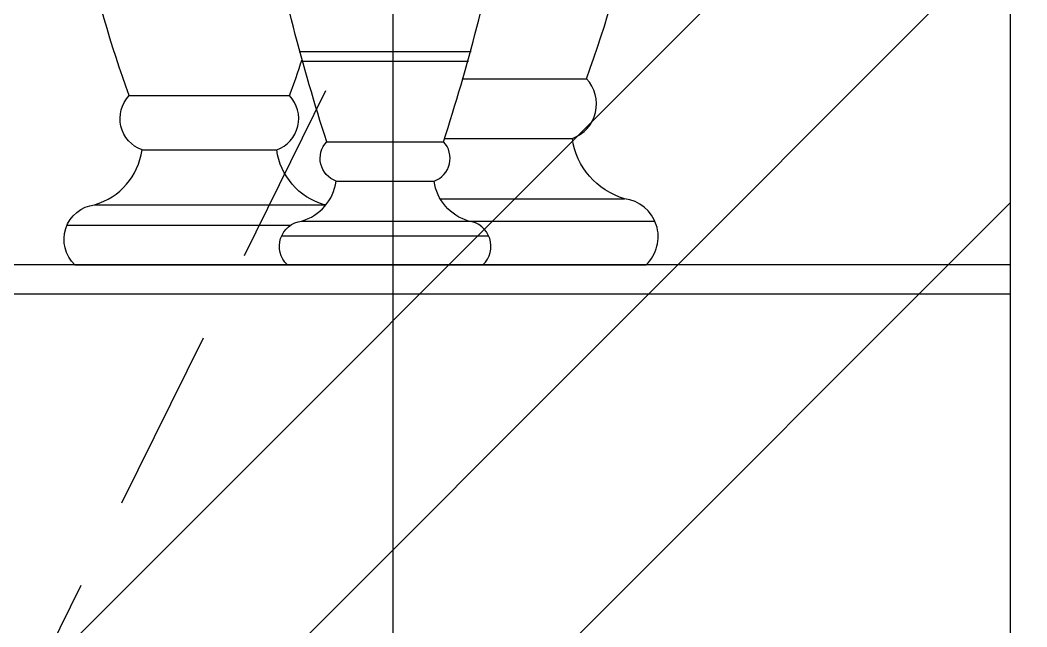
# Model space of a CAD drawing. Extents: x 373 to 3470, y 2650 to 6408.
# Drawn here: x 2747.3 to 3021, y 3777.8 to 3942.6 of the extents above; entities that cross this region are included whole.
import ezdxf

# ---------------------------------------------------------------- set-up
doc = ezdxf.new("R2010")
doc.units = 0
doc.header["$LTSCALE"] = 10
doc.header["$MEASUREMENT"] = 0
doc.linetypes.add('DASHED', pattern=[0.75, 0.5, -0.25])
for name, color, linetype in [('3', 3, 'CONTINUOUS'), ('4', 4, 'CONTINUOUS'), ('7', 7, 'CONTINUOUS'), ('BH', 3, 'CONTINUOUS'), ('TEXT', 3, 'CONTINUOUS')]:
    doc.layers.add(name, color=color, linetype=linetype)

msp = doc.modelspace()

# ---------------------------------------------------------------- hatches: boundary and pattern name
at = {"layer": 'BH'}
h = msp.add_hatch(dxfattribs=at)
h.set_pattern_fill('AR-RROOF', color=256, scale=400, angle=45, style=0)
h.set_pattern_definition([(45, (-4251.93, 4617.8), (339.411, 905.097), [6000, -800, 2000, -400]), (45, (-4017.17, 5135.4), (-659.024, 93.34), [1200, -132, 2400, -300]), (45, (-4350.92, 4999.64), (1281.2775, 1660.287), [3200, -560, 1600, -400])])
h.paths.add_polyline_path([(3016.51, 3531.16), (3016.51, 5491.16), (2676.51, 5491.16), (2676.51, 3531.16)])

# ---------------------------------------------------------------- linework, layer by layer
at = {"layer": '3'}
for p, q in [((2823.15, 3934.14), (2869.87, 3934.14)), ((2823.84, 3931.44), (2869.18, 3931.44)), ((2833.18, 3898.87), (2859.84, 3898.87)), ((2861.47, 3894.11), (2911.59, 3894.11)), ((2767.51, 3892.48), (2829.91, 3892.48)), ((2823.8, 3888.03), (2869.21, 3888.03)), ((2834.68, 3887.99), (2919.86, 3887.99)), ((2760, 3886.92), (2820.8, 3886.92)), ((2818.34, 3883.99), (2874.68, 3883.99))]:
    msp.add_line(p, q, dxfattribs=at)
at = {"layer": '3', "color": 3, "linetype": 'DASHED', "ltscale": 10}
msp.add_lwpolyline([(2596.51, 5571.16), (3096.51, 4461.16), (2596.51, 3451.16)], dxfattribs=at)
at = {"layer": '4'}
for p, q in [((2762.17, 3876.16), (2835.25, 3876.16)), ((2819.92, 3876.16), (2873.09, 3876.16)), ((2837.08, 3876.16), (2917.46, 3876.16))]:
    msp.add_line(p, q, dxfattribs=at)
msp.add_lwpolyline([(3016.51, 3531.16), (3016.51, 5491.16), (2676.51, 5491.16), (2676.51, 3531.16)], close=True, dxfattribs=at)
for points in [[(2917.46, 3876.16, 0.636359), (2911.59, 3894.11, -0.296073), (2897.42, 3910.49, 0.538174), (2901.28, 3926.7, 0.061586), (2922.48, 4020.58, 0.267895), (2908.79, 4057.47, 0.501079), (2904.22, 4073.36, -0.299165), (2912.31, 4091.78, 0.245063), (2925.59, 4107.48)], [(2762.17, 3876.16, -0.636359), (2767.51, 3892.48, 0.296073), (2780.39, 3907.37, -0.538174), (2776.88, 3922.11, -0.061586), (2757.61, 4007.45, -0.267895), (2770.06, 4040.99, -0.501079), (2774.21, 4055.43, 0.299165), (2766.85, 4072.18, -0.245063), (2754.79, 4086.45)], [(2819.92, 3876.16, -0.636359), (2823.8, 3888.03, 0.296073), (2833.18, 3898.87, -0.538174), (2830.62, 3909.59, -0.027883), (2814.26, 3972.29, -0.350995), (2825.66, 3996.1, -0.501079), (2828.68, 4006.61, 0.299165), (2823.33, 4018.8, -0.245063), (2814.55, 4029.18)], [(2873.09, 3876.16, 0.636359), (2869.21, 3888.03, -0.296073), (2859.84, 3898.87, 0.538174), (2862.39, 3909.59, 0.027883), (2878.76, 3972.29, 0.350995), (2867.36, 3996.1, 0.501079), (2864.34, 4006.61, -0.299165), (2869.69, 4018.8, 0.245063), (2878.47, 4029.18)], [(2830.38, 3892.41, 0.012496), (2829.91, 3892.48, -0.296073), (2817.03, 3907.37, 0.538174), (2820.54, 3922.11, 0.00731), (2823.92, 3931.97)]]:
    msp.add_lwpolyline(points, format="xyb", dxfattribs=at)
at = {"layer": '7'}
for p, q in [((2867.6, 3926.7), (2901.28, 3926.7)), ((2776.88, 3922.11), (2820.54, 3922.11)), ((2830.62, 3909.59), (2862.39, 3909.59)), ((2862.68, 3910.49), (2897.42, 3910.49)), ((2780.39, 3907.37), (2817.03, 3907.37)), ((3016.51, 3876.16), (2676.51, 3876.16)), ((3016.51, 3868.16), (2676.51, 3868.16))]:
    msp.add_line(p, q, dxfattribs=at)
at = {"layer": 'TEXT'}
msp.add_lwpolyline([(2848.73, 3293.44), (2848.73, 6114.4), (3002.44, 6114.4)], dxfattribs=at)

doc.saveas('drawing.dxf')
